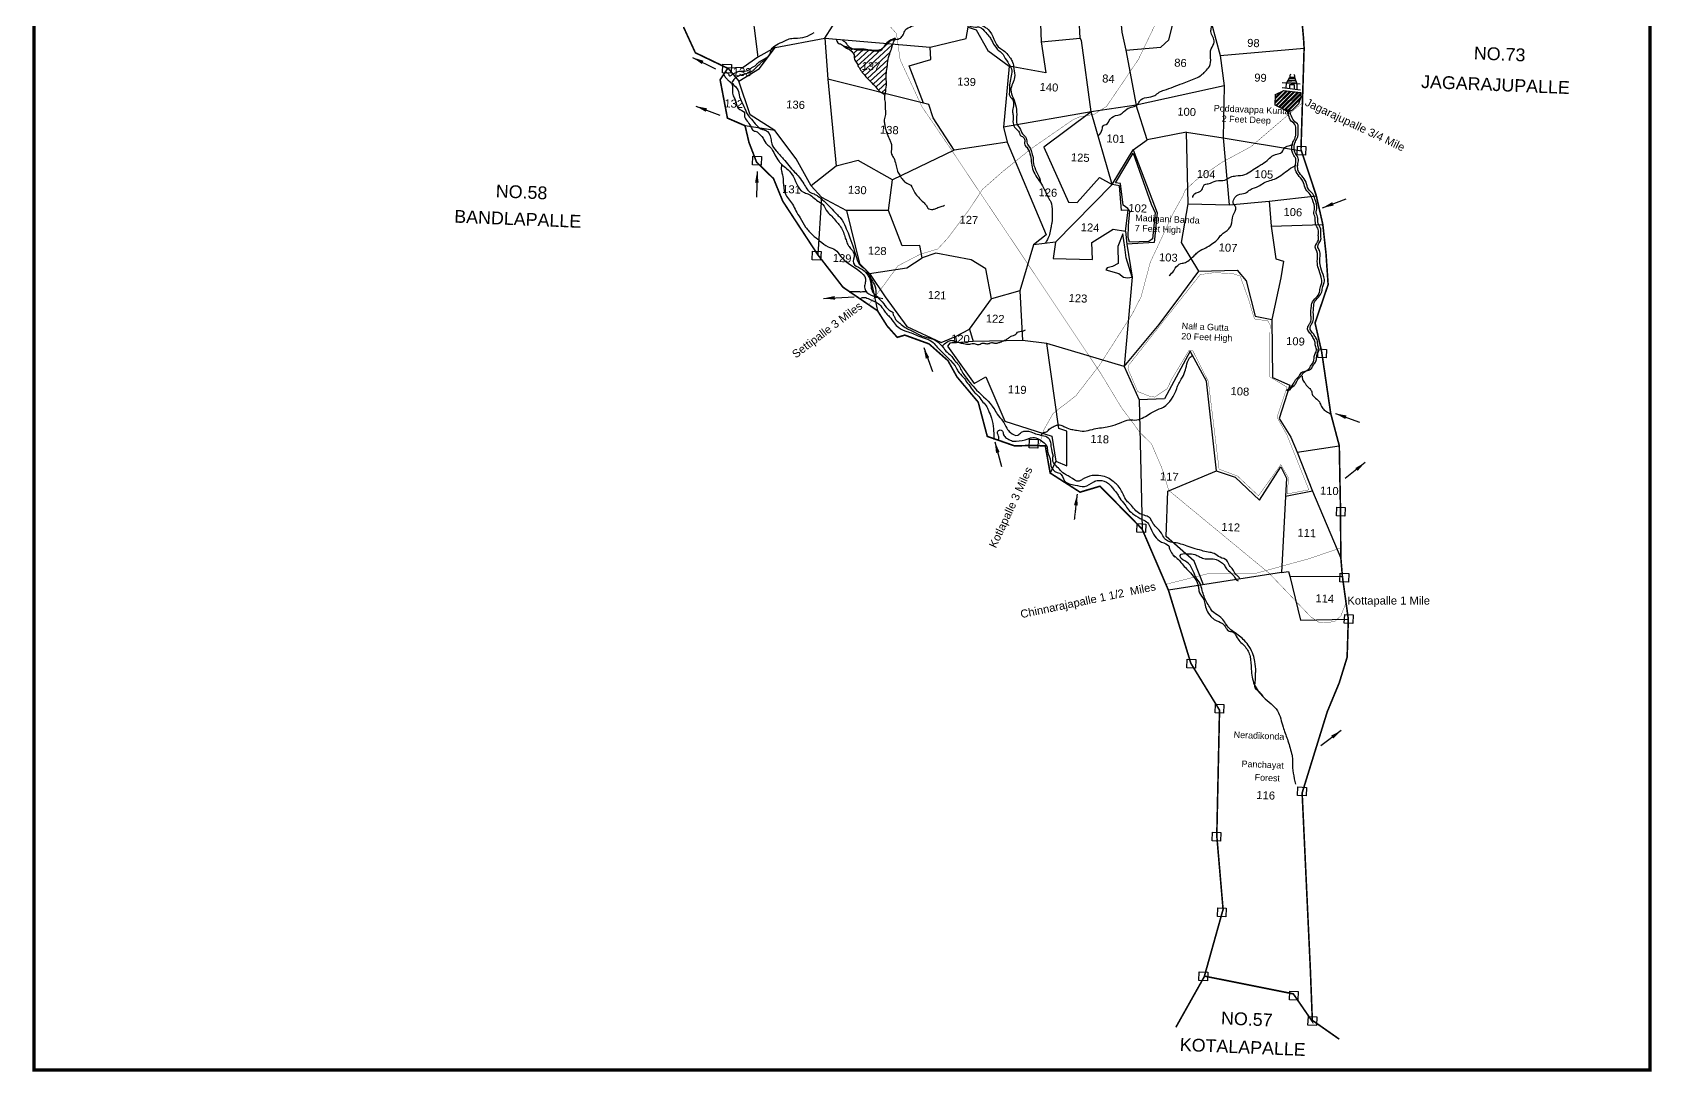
# Model space of a CAD drawing. Header units: feet. Extents: x 791111 to 796227, y 1559709 to 1567976.
# Drawn here: x 791111 to 796169, y 1559709 to 1562955 of the extents above; entities that cross this region are included whole.
import ezdxf
from ezdxf.enums import TextEntityAlignment as Align

# ---------------------------------------------------------------- set-up
doc = ezdxf.new("R2010")
doc.units = ezdxf.units.FT
doc.header["$LTSCALE"] = 15
doc.header["$MEASUREMENT"] = 0
doc.linetypes.add('HIDDEN2', pattern=[0.1875, 0.125, -0.0625])
for name, color, linetype in [('HILL', 17, 'Continuous'), ('PLOT', 7, 'Continuous'), ('PLOT NO', 7, 'Continuous'), ('ROADS', 6, 'Continuous'), ('TANKS-STREAM', 4, 'Continuous'), ('TEXT', 1, 'Continuous'), ('VILLAGE STONES', 240, 'Continuous')]:
    doc.layers.add(name, color=color, linetype=linetype)
doc.layers.add('VILLAGE BOUNDRY', color=5, linetype='HIDDEN2', lineweight=100)
doc.styles.get("Standard").update_dxf_attribs({"font": 'arial.ttf'})
doc.linetypes.add('DOTS', pattern='A,1e-06,-3,["●",Standard,S=3,R=0,X=-1.25,Y=-1.25],-3', length=6.000001)
doc.dimstyles.get("Standard").update_dxf_attribs({"dimtxt": 0.18, "dimasz": 35, "dimexe": 0.18, "dimexo": 0.0625, "dimgap": 0.09, "dimtad": 0, "dimtih": 1, "dimtoh": 1, "dimdec": 4, "dimzin": 0, "dimdsep": 46, "dimtxsty": 'Standard', "dimcen": 0.09, "dimadec": 0, "dimazin": 0, "dimtfac": 1, "dimtdec": 4, "dimtofl": 0, "dimtmove": 0, "dimatfit": 3, "dimfxl": 1, "dimtolj": 1, "dimtzin": 0, "dimarcsym": 0})

msp = doc.modelspace()

# ---------------------------------------------------------------- hatches: boundary and pattern name
at = {"layer": 'TANKS-STREAM', "lineweight": -2}
h = msp.add_hatch(dxfattribs=at)
h.set_pattern_fill('ANSI31', color=256, scale=99.769662, angle=-2.3719, style=0)
h.set_pattern_definition([(42.62810166, (-62216.426, 37705.838), (-8.44596233, 9.17587836), [])])
edge = h.paths.add_edge_path()
edge.add_spline(control_points=[(793622, 1562932.5), (793624, 1562927.7), (793627.1, 1562919.7), (793640.8, 1562918.2), (793650.2, 1562906.1), (793664, 1562902.7), (793671.8, 1562893.1), (793679.2, 1562886.6), (793676.1, 1562873.1), (793685.2, 1562862.4), (793691.1, 1562847.7), (793703.5, 1562828.6), (793723.4, 1562807.2), (793743.6, 1562787.2), (793756.6, 1562771.2), (793765.2, 1562764.8), (793776.6, 1562760.4), (793776.2, 1562778.9), (793780.6, 1562794.8), (793776.6, 1562818.4), (793782, 1562849), (793784.1, 1562880), (793795.3, 1562904.5), (793798.4, 1562919.3), (793801.8, 1562927.7), (793814.2, 1562942.2), (793777.8, 1562926.2), (793773.3, 1562910.5), (793763.7, 1562902), (793742.6, 1562896.2), (793718.1, 1562902.2), (793689.5, 1562903.6), (793668.2, 1562901.1), (793654.5, 1562911), (793646.4, 1562911.1), (793645.1, 1562911.1)], knot_values=[0, 0, 0, 0, 14.188713, 23.4693, 37.663822, 57.809598, 62.632016, 74.772871, 84.339314, 99.90089, 113.93964, 132.094945, 167.792937, 201.072021, 218.432868, 227.327061, 236.302677, 244.594731, 269.849886, 292.434892, 312.927751, 363.148688, 383.84658, 393.605759, 407.659519, 412.576158, 442.17371, 457.495584, 469.562021, 477.548367, 522.592941, 541.700461, 564.219985, 584.288344, 588.382601, 588.382601, 588.382601, 588.382601], degree=3, periodic=0)
at = {"layer": 'TANKS-STREAM', "linetype": 'Continuous', "lineweight": -2}
h = msp.add_hatch(dxfattribs=at)
h.set_pattern_fill('ANSI32', color=256, scale=25)
h.paths.add_polyline_path([(795020.5, 1562773.2), (794993.5, 1562761.5), (794993, 1562727.8), (795033.2, 1562707.3), (795046.1, 1562712.7), (795065.9, 1562731.7), (795073, 1562753.3), (795073.4, 1562767.1)])
h.paths.add_polyline_path([(794794, 1562697.4), (795043.7, 1562687), (795045.3, 1562725.2), (794795.6, 1562735.6)], flags=9)

# ---------------------------------------------------------------- linework, layer by layer
at = {"layer": 'HILL', "lineweight": -2}
for points in [[(794494.2, 1562485.6), (794549.5, 1562578), (794605.6, 1562419.1), (794618.5, 1562391.3), (794610.1, 1562310.2), (794598.1, 1562302), (794537.8, 1562299.8), (794533.3, 1562315), (794534.7, 1562352.3), (794539.2, 1562397.2), (794533, 1562405.5), (794518.5, 1562415.4), (794509.8, 1562483.1), (794494.2, 1562485.6)], [(794516.9, 1562326.2), (794501.3, 1562286.6), (794502.7, 1562233.4), (794484.8, 1562223.5), (794468.1, 1562219.3), (794464.3, 1562213.6), (794504.9, 1562201.6), (794519.7, 1562190.3), (794531.9, 1562188.8), (794546.3, 1562190.8), (794527.1, 1562251.5), (794523.3, 1562284.2), (794516.9, 1562326.2)]]:
    msp.add_lwpolyline(points, dxfattribs=at)
at = {"layer": 'HILL', "lineweight": -2, "ltscale": 10, "const_width": 1}
msp.add_lwpolyline([(794536.5, 1561917.1), (794758.8, 1562198.6), (794801.8, 1562204.7), (794859.5, 1562202), (794883.5, 1562194.2), (794910.9, 1562118.5), (794925.9, 1562066.5), (794930.1, 1562059.6), (794970, 1562054.1), (794976.9, 1562042.5), (794976.3, 1561879.1), (795030.2, 1561846.9), (794998.7, 1561753.2), (795029.6, 1561698.1), (795098.3, 1561526.3), (795029.9, 1561513.6), (795035.2, 1561562.2), (795010.7, 1561605.1), (794940.9, 1561507.8), (794874.9, 1561569.7), (794817.8, 1561590.9), (794784.3, 1561864.7), (794735.2, 1561961.6), (794724.7, 1561963.2), (794670.9, 1561873.9), (794655.4, 1561841.9), (794616.5, 1561816), (794602.1, 1561818), (794563.5, 1561833.4), (794533, 1561904.1), (794536.5, 1561917.1)], dxfattribs=at)
at = {"layer": 'PLOT', "lineweight": -2}
for points in [[(793586.2, 1562937.6), (793915.3, 1562908.7), (794028.2, 1562935.9), (794034.4, 1562971.3), (794022.3, 1563135.8)], [(794253.6, 1563152.8), (794262.4, 1562925.6), (794276.6, 1562828.8), (794162, 1562849.4)], [(794262.4, 1562925.6), (794383.6, 1562937.4), (794380.4, 1562997.1), (794405.8, 1562998.4), (794405.9, 1563037.9), (794399.7, 1563141.4)], [(793102.2, 1563073.9), (793352.7, 1563068.2), (793377.6, 1562878.2), (793331, 1562845.9), (793283, 1562843)], [(793430.8, 1562907.8), (793586.2, 1562937.6), (793634.2, 1563012.2), (793651.9, 1563051.1)], [(794507, 1563037.3), (794514.4, 1562955.7), (794526.3, 1562899.8), (794558.9, 1562727.9), (794417.9, 1562706.9), (794388.5, 1562929.5), (794383.6, 1562937.4)], [(794526.3, 1562899.8), (794635.6, 1562908.8), (794661.2, 1562931.5), (794686.3, 1563031.1)], [(794781, 1563032.8), (794821.1, 1562882.9), (794833.5, 1562787.9), (794831, 1562625.5), (794849.6, 1562416.4), (794974.2, 1562427.9), (794980, 1562349.9), (794994.9, 1562248), (795018.6, 1562241.1), (795010.3, 1562188.7), (794983, 1562058.9), (794984.2, 1561877.1), (795039.2, 1561852.9), (795005.9, 1561748.7), (795041.7, 1561690.7), (795061.6, 1561643.9), (795109.4, 1561522.4), (795198.2, 1561313.3)], [(794034.4, 1562971.3), (794059.4, 1562963.6), (794095.6, 1562899.1), (794162, 1562849.4), (794144.4, 1562659.6), (794155.6, 1562612.3), (793990.7, 1562587.4), (793797.7, 1562494.6)], [(793586.2, 1562937.6), (793595.4, 1562808.6), (793622.1, 1562537.5), (793543.7, 1562476.1), (793497.2, 1562560.3), (793430.4, 1562648.9), (793337.2, 1562663.6)], [(793283, 1562843), (793318.1, 1562802.4), (793382.8, 1562841.9), (793430.8, 1562907.8), (793377.6, 1562878.2)], [(793894.9, 1562734.5), (793849.6, 1562851), (793917.7, 1562871), (793915.3, 1562908.7)], [(794821.1, 1562882.9), (795083.4, 1562905.7)], [(793430.4, 1562648.9), (793353, 1562697.7), (793318.1, 1562802.4)], [(793990.7, 1562587.4), (793924.3, 1562688.2), (793911.5, 1562729.7), (793894.9, 1562734.5), (793595.4, 1562808.6)], [(794833.5, 1562787.9), (794558.9, 1562727.9)], [(794307.1, 1562299.8), (794299.8, 1562248.5), (794422.1, 1562245.3), (794420.4, 1562298.5), (794486.6, 1562340.5), (794525, 1562334.2), (794533.5, 1562399.7), (794513.5, 1562398.9), (794506.4, 1562475.6), (794484, 1562480.5), (794549.5, 1562588.3), (794592.8, 1562619.5), (794558.9, 1562727.9)], [(794417.9, 1562706.9), (794144.4, 1562659.6)], [(794417.9, 1562706.9), (794270.4, 1562596.7), (794347.1, 1562425.1), (794374.7, 1562424.3), (794443.8, 1562501.5), (794484, 1562480.5), (794417.9, 1562706.9)], [(794155.6, 1562612.3), (794277.5, 1562322.7), (794238.6, 1562291.7), (794195.5, 1562147.8), (794107.4, 1562122.7)], [(794716.4, 1562643.3), (794592.8, 1562619.5)], [(794721.4, 1562419.2), (794716.4, 1562643.3), (794831, 1562625.5)], [(794831, 1562625.5), (795075, 1562585)], [(794549.5, 1562588.3), (794624.8, 1562392), (794615.2, 1562299.2), (794529.8, 1562294)], [(793785.2, 1562399.1), (793797.7, 1562494.6), (793690.9, 1562554.7), (793622.1, 1562537.5)], [(793543.7, 1562476.1), (793576.4, 1562440.1), (793564.2, 1562260.9)], [(794484, 1562480.5), (794307.1, 1562299.8), (794238.6, 1562291.7)], [(793576.4, 1562440.1), (793654, 1562398.8), (793694.6, 1562233.3), (793725.7, 1562202.5), (793751, 1562085.6)], [(794754.3, 1562209.8), (794700.6, 1562298.9), (794721.4, 1562419.2), (794849.6, 1562416.4)], [(794974.2, 1562427.9), (795121.4, 1562445.1)], [(793725.7, 1562202.5), (793842.8, 1562220), (793890.1, 1562251.1), (793883.3, 1562289.6), (793827.7, 1562288.8), (793785.2, 1562399.1), (793654, 1562398.8)], [(794980, 1562349.9), (795141.8, 1562355.2)], [(794525, 1562334.2), (794529.8, 1562294), (794546.3, 1562190.8), (794521.8, 1561911.8), (794279.4, 1561983.7)], [(794038.7, 1562028.1), (794107.4, 1562122.7), (794089, 1562216.2), (794043.2, 1562245.2), (793933.2, 1562265.9), (793890.1, 1562251.1)], [(794521.8, 1561911.8), (794630.3, 1562042.7), (794701.5, 1562137.6), (794754.3, 1562209.8), (794874, 1562212.1), (794901.9, 1562178.7), (794930, 1562068.5), (794983, 1562058.9)], [(793725.7, 1562202.5), (793775.3, 1562129.6), (793842.4, 1562036.9), (793949.5, 1561986.3), (793994.6, 1562004.9), (793997.2, 1561985.9), (793976.3, 1561984.2), (793969, 1561974.8), (794053.3, 1561859), (794089, 1561879.4), (794148.9, 1561740.4), (794295.4, 1561693.9), (794307.9, 1561615.4), (794290.2, 1561578.9)], [(794195.5, 1562147.8), (794203.4, 1561993.1)], [(793994.6, 1562004.9), (794038.7, 1562028.1), (794050.1, 1561990)], [(794307.9, 1561615.4), (794342.1, 1561601.4), (794341.9, 1561710.1), (794316.8, 1561718.3), (794279.4, 1561983.7), (794203.4, 1561993.1), (794050.1, 1561990), (793997.2, 1561985.9)], [(794768.9, 1561229.7), (794740, 1561303.3), (794652.8, 1561380.4), (794657.3, 1561522.1), (794810, 1561585.5), (794778.1, 1561865.9), (794727.1, 1561959.7), (794646.8, 1561810.3), (794568.5, 1561807.5)], [(794521.8, 1561911.8), (794568.5, 1561807.5), (794577.2, 1561404.1)], [(795061.6, 1561643.9), (795193.2, 1561664.3)], [(794809.2, 1561585.3), (794867.7, 1561566.2), (794943.7, 1561494.3), (795010.9, 1561598.3), (795028.3, 1561562.4), (795024.9, 1561505.6)], [(795109.4, 1561522.4), (795025.4, 1561505.2), (795013, 1561268.3), (795034.9, 1561271.2), (795038.3, 1561256.8), (795203, 1561255.9)], [(795013, 1561268.3), (794659.7, 1561212.5)], [(795038.3, 1561256.8), (795072.1, 1561118.9), (795221.4, 1561122.9)]]:
    msp.add_lwpolyline(points, dxfattribs=at)
at = {"layer": 'PLOT', "linetype": 'Continuous', "lineweight": -2}
for points in [[(795027.2, 1562781.5), (795028.4, 1562796.8), (795039.3, 1562815.8), (795053.7, 1562815.1), (795060.8, 1562794.3), (795060.7, 1562777.6)], [(795055.2, 1562810.5), (795036.7, 1562811.1)], [(795071.1, 1562793.4), (795014.7, 1562797.9)], [(795015.1, 1562782.9), (795071.9, 1562776.2)], [(795059.3, 1562798.5), (795030.7, 1562800.7)], [(795057.2, 1562804.7), (795033, 1562804.8)], [(795038.8, 1562780.1), (795039.3, 1562792.9), (795051.9, 1562792.3), (795052.4, 1562778.5)]]:
    msp.add_lwpolyline(points, dxfattribs=at)
for centre, radius, start, end in [((795043.8, 1562818.8), 5.37, 114.1693, 213.6967), ((795047, 1562817.9), 7.27, 337.2364, 51.2288)]:
    msp.add_arc(centre, radius, start, end, dxfattribs=at)
at = {"layer": 'PLOT NO', "color": 5, "lineweight": -3, "const_width": 10}
msp.add_lwpolyline([(796163.8, 1567616.1), (791116.2, 1567616.1), (791116.2, 1559714.2), (796163.8, 1559714.2)], close=True, dxfattribs=at)
at = {"layer": 'ROADS', "linetype": 'DOTS', "lineweight": -2, "ltscale": 0.15, "const_width": 1}
for points in [[(793725.4, 1562106.9), (793773.1, 1562169), (793814.7, 1562225.9), (793884.7, 1562262.4), (793938.8, 1562278.5), (793969.8, 1562311.7), (794035.2, 1562398.9), (794078.9, 1562465.1), (794144.4, 1562522.5), (794232.7, 1562593.2), (794361.5, 1562682.4), (794381.3, 1562691), (794428.3, 1562699.6), (794466.6, 1562724.2), (794566, 1562871.1), (794621.9, 1562987.2), (794704.4, 1563101.3), (794781.3, 1563187.2), (794809.9, 1563234.2), (794887.1, 1563316.4), (794913.1, 1563313.6), (794930.2, 1563321.5), (794965.6, 1563345.1), (794970.6, 1563360.8)], [(794654, 1561231.8), (794783.6, 1561264.7), (794932, 1561265.4), (795098.1, 1561311.1), (795197.4, 1561344.9)]]:
    msp.add_lwpolyline(points, dxfattribs=at)
at = {"layer": 'ROADS', "linetype": 'HIDDEN2', "lineweight": -2, "ltscale": 10, "const_width": 1}
for points in [[(793791.5, 1562972.3), (793810.1, 1562951.6), (793821.6, 1562869.6), (793889.5, 1562723.4), (793977.7, 1562594), (794185.3, 1562284.2), (794445.6, 1561894.2), (794512.2, 1561784.4), (794557, 1561724), (794569.6, 1561706.3), (794606.6, 1561670.3), (794635.4, 1561603.5), (794643.6, 1561581.9), (794660.4, 1561524.7), (794973.5, 1561266.4), (795104.5, 1561129.4), (795132.6, 1561110.6), (795178.4, 1561114.5), (795198.2, 1561132.7), (795213.8, 1561172.5)], [(794255.9, 1561663.8), (794269.3, 1561711.6), (794299.5, 1561765.3), (794369.9, 1561819.5), (794443.8, 1561914.8), (794545.5, 1562073.7), (794574.4, 1562129.8), (794602.8, 1562236.9), (794674.8, 1562391.1), (794704.4, 1562443.8), (794711.7, 1562461.9), (794746, 1562494), (794826.9, 1562549.5), (794917.9, 1562598.6), (795026.7, 1562692), (795075.4, 1562733.1)]]:
    msp.add_lwpolyline(points, dxfattribs=at)
at = {"layer": 'TANKS-STREAM', "linetype": 'Continuous', "lineweight": -2}
msp.add_lwpolyline([(794993.5, 1562761.5), (795020.5, 1562773.2), (795073.4, 1562767.1), (795073, 1562753.3), (795065.9, 1562731.7), (795046.1, 1562712.7), (795033.2, 1562707.3), (794993, 1562727.8), (794993.5, 1562761.5)], dxfattribs=at)
at = {"layer": 'TANKS-STREAM', "lineweight": -2}
for points in [[(794441.4, 1562633), (794452.5, 1562651.9), (794457.6, 1562665.8), (794464.7, 1562667.5), (794477.7, 1562684.3), (794501.4, 1562696.9), (794509.2, 1562699.1), (794529.3, 1562715.7), (794564.1, 1562731.6), (794570.3, 1562741.7), (794616.8, 1562758.4), (794630.7, 1562768.1), (794646.4, 1562774.6), (794703.4, 1562796), (794745.6, 1562812.7), (794762.1, 1562821.7), (794774.8, 1562833.4), (794787.7, 1562849), (794791.4, 1562875.2), (794793.2, 1562904.1), (794802.5, 1562924.3), (794792.3, 1562958.2), (794794.1, 1562971), (794797.8, 1562997.9), (794792, 1563031), (794797, 1563056.3), (794813.8, 1563073), (794835.4, 1563097.2), (794838.6, 1563112.5), (794838.7, 1563129.9), (794849.9, 1563213.5), (794853.5, 1563237.8), (794868.6, 1563275.2), (794882.7, 1563290), (794876.8, 1563332.1), (794873.7, 1563350.9), (794869.4, 1563371.7), (794882.7, 1563397.9), (794869.6, 1563425.5), (794864.2, 1563450.2), (794869.4, 1563467.4), (794848.4, 1563488.2), (794836, 1563532.5), (794828.4, 1563550.8), (794811.5, 1563563.8), (794821.1, 1563576.9), (794833.6, 1563582.2), (794819.1, 1563607.6), (794819.6, 1563634), (794813.6, 1563645.8), (794818.5, 1563655.3), (794826.7, 1563665.9), (794832.6, 1563684.3), (794814.3, 1563708.3), (794795.5, 1563721.9), (794840.1, 1563740.7), (794851.7, 1563740.2)], [(794146, 1563492.5), (794131.9, 1563465), (794131, 1563455), (794125.9, 1563445.7), (794113.3, 1563430), (794102.6, 1563413.3), (794100.8, 1563405.3), (794097.3, 1563388.7), (794088.3, 1563366.7), (794081.3, 1563359.4), (794069.7, 1563344.1), (794059.5, 1563328.4), (794029.1, 1563274.6), (794030.3, 1563251), (794024, 1563229.8), (794016.7, 1563209.2), (794011.6, 1563190.1), (794010.1, 1563153.1), (794010.4, 1563133.3), (794034.7, 1563111.4), (794039.5, 1563084.9), (794038.8, 1563067.3), (794035.8, 1563035.2), (794025.9, 1563015.2), (794025.3, 1563002.4), (794037.2, 1562989.5), (794054.7, 1562985.1), (794072.7, 1562979), (794087.4, 1562971.4), (794096.3, 1562964.6), (794134.7, 1562904.7), (794141, 1562900.7), (794166.2, 1562874.4), (794172.7, 1562862.4), (794176.7, 1562841.8), (794179.3, 1562814.4), (794167.3, 1562775.4), (794174.5, 1562750.7), (794185.5, 1562691.4), (794186.2, 1562669.4), (794197.4, 1562652.3), (794203.6, 1562638), (794215.6, 1562625), (794218.2, 1562607.8), (794227.9, 1562593.2), (794232.9, 1562578.4), (794235.7, 1562568.6), (794238, 1562546), (794258.5, 1562493.8), (794259.8, 1562487.3)], [(793612.4, 1563208.6), (793617.4, 1563210), (793624.2, 1563209.5), (793634.3, 1563207.2), (793638, 1563208.4), (793643, 1563207.6), (793655.3, 1563201.9), (793663.7, 1563200.5), (793668.3, 1563197.9), (793677.5, 1563193.9), (793684.4, 1563188.4), (793692.3, 1563183.6), (793710.3, 1563182.3), (793711.8, 1563179.7), (793718.7, 1563174.4), (793727.1, 1563169.3), (793740.7, 1563168.8), (793755.1, 1563167.9), (793764.2, 1563166), (793775.4, 1563158.2), (793784.1, 1563165.4), (793793.7, 1563164.2), (793805.1, 1563160.9), (793815.9, 1563160.9), (793822.5, 1563162), (793861.7, 1563155.6), (793878.9, 1563153.6), (793895.9, 1563145.6), (793904.2, 1563138.7), (793909.5, 1563125.4), (793913.3, 1563103.3), (793920.6, 1563096.2), (793922.9, 1563083.3), (793924.5, 1563071.5), (793927.1, 1563064.3), (793934.4, 1563062.7), (793938.5, 1563067.7), (793960, 1563080.8), (793964.7, 1563080.6), (793980.7, 1563079.9), (793984.5, 1563070.3), (794000.9, 1563056), (794007.5, 1563043.9), (794012.2, 1563032.4), (794017, 1563012), (794017.5, 1563000.7), (794020.3, 1562987.8), (794028.4, 1562980.4), (794057, 1562971.8), (794069.7, 1562971.8), (794088.8, 1562954.5), (794101.9, 1562939.8), (794108, 1562928.3), (794120, 1562909.4), (794130.8, 1562897.2), (794141.7, 1562888.2), (794146.1, 1562880), (794161.6, 1562856.3), (794169, 1562841.4), (794164, 1562797), (794163.1, 1562786.7), (794162.8, 1562768.3), (794162.5, 1562761.2), (794172.7, 1562745.7), (794175.2, 1562725.9), (794173, 1562706.2), (794174.8, 1562693.4), (794174.3, 1562671.2), (794181.7, 1562656.3), (794193, 1562643.2), (794198.2, 1562631.7), (794203.3, 1562629.6), (794210.9, 1562618.4), (794210.7, 1562604.4), (794219.3, 1562593.6), (794219.8, 1562592.9), (794228.6, 1562569.7), (794237.1, 1562524.1), (794263.2, 1562481.1), (794287.3, 1562434.6), (794292.1, 1562426.4), (794296, 1562396.1), (794295.4, 1562359.6), (794292, 1562344.3), (794288, 1562324.1), (794281.4, 1562307.8), (794275.4, 1562297)], [(793640.5, 1562931.9), (793653.7, 1562919.8), (793656.2, 1562916.2), (793669.5, 1562906.1), (793687, 1562900.6), (793697.2, 1562900.2), (793713.7, 1562900.9), (793720.5, 1562900.6), (793764.2, 1562901.5), (793771.4, 1562910.1), (793780.8, 1562922), (793790.6, 1562929.1), (793807.2, 1562933.2), (793822.4, 1562937.3), (793831, 1562947.9), (793837.8, 1562962.6), (793857.4, 1562974.1), (793879.9, 1562988.8), (793897.7, 1563008.6), (793918.1, 1563037.1), (793930.3, 1563052.9), (793936.2, 1563062.9)], [(793278.1, 1562830.7), (793286.3, 1562823.4), (793286.3, 1562821.9), (793288.5, 1562819.5), (793297.2, 1562823.8), (793305.9, 1562828.8), (793319.3, 1562833.7), (793335.6, 1562834.5), (793352.9, 1562840.8), (793360.1, 1562846.7), (793368.8, 1562851), (793376.1, 1562858.4), (793388.1, 1562867.2), (793414.4, 1562886.2), (793418.9, 1562900.7), (793435, 1562916.3), (793459.5, 1562927.7), (793475.3, 1562934.7), (793492.4, 1562937.1), (793525.1, 1562941.2), (793552.8, 1562954.7)], [(793622, 1562932.5), (793629.7, 1562920.6), (793638.5, 1562917.5), (793649.8, 1562908.8), (793667.1, 1562898.6), (793670.4, 1562895), (793677.5, 1562885.2), (793677.7, 1562875.6), (793684.7, 1562861.7), (793691, 1562849.1), (793700.6, 1562833.7), (793724.1, 1562806.8), (793747, 1562782.7), (793758.7, 1562769.9), (793766, 1562764.9), (793774.9, 1562763.1), (793776.6, 1562771.2), (793779, 1562796.4), (793777.8, 1562818.9), (793780.1, 1562839.3), (793788.9, 1562888.7), (793795.9, 1562908.2), (793798.3, 1562917.7), (793804.3, 1562930.4), (793807.2, 1562934.4), (793780.1, 1562922.5), (793771.4, 1562909.9), (793762.2, 1562902.1), (793754.6, 1562899.7), (793709.6, 1562902.3), (793690.5, 1562903.1), (793668, 1562904), (793649.2, 1562910.9), (793645.1, 1562911.1)], [(793399.5, 1562873), (793394.3, 1562865.6), (793389.8, 1562862.5), (793382.3, 1562854.6), (793372.7, 1562846.3), (793365.2, 1562837.8), (793355.6, 1562831.1), (793339, 1562825.3), (793318.5, 1562819.5), (793305, 1562810.8), (793297.4, 1562799.1), (793303.6, 1562789.5), (793314.5, 1562775.4), (793320.2, 1562754.4), (793333.7, 1562723.8), (793345.7, 1562697.6), (793357.2, 1562684), (793391.5, 1562652), (793401.3, 1562649.4), (793417.7, 1562624.2), (793420.9, 1562607.1), (793434.2, 1562585.2), (793456.7, 1562560.2), (793491.6, 1562518.9), (793506.3, 1562503), (793520.8, 1562482.2), (793543.3, 1562454.1), (793555.6, 1562449.2), (793564.2, 1562443.9), (793583.8, 1562428.3), (793609, 1562402.7), (793625.8, 1562385.1), (793636.3, 1562374.2), (793650.5, 1562348), (793661.5, 1562322.4), (793684.9, 1562252.3), (793699.6, 1562224.9), (793708.7, 1562218.5), (793727.7, 1562189.8), (793741.5, 1562166.3), (793745.9, 1562126.2)], [(793270, 1562823.3), (793277.4, 1562813), (793284.8, 1562805.7), (793295.2, 1562795.2), (793298.4, 1562777.3), (793298, 1562768.8), (793302, 1562753.9), (793307.7, 1562741.3), (793315.3, 1562718.6), (793335.4, 1562703.4), (793335.1, 1562696.5), (793340.6, 1562682.3), (793352.1, 1562666.2), (793358.6, 1562653.7), (793363.6, 1562648.3), (793374.8, 1562644.3), (793381.5, 1562637.9), (793389.9, 1562629.8), (793402.1, 1562609.2), (793414.7, 1562597.4), (793430.2, 1562573.2), (793443.3, 1562551.8), (793450.8, 1562543.6), (793482.7, 1562513.6), (793519.7, 1562455.9), (793533.4, 1562451), (793564.7, 1562427.9), (793580, 1562417.7), (793594.7, 1562394.4), (793608.1, 1562380.8), (793622.2, 1562364.6), (793633.1, 1562351.9), (793649.1, 1562317.3), (793653.7, 1562303.2), (793660.1, 1562289), (793669.2, 1562277.3), (793678.1, 1562260.4), (793675.4, 1562234.7), (793698.2, 1562218.1), (793717.6, 1562200.8), (793727.3, 1562183.8), (793730.1, 1562166.3), (793734.5, 1562146.9), (793749.5, 1562129.8), (793770.4, 1562107.1), (793786.2, 1562088.2), (793799.8, 1562080.7)], [(793774.9, 1562764), (793773.2, 1562757), (793772.5, 1562746), (793774.6, 1562737.2), (793775.2, 1562729), (793774.8, 1562720.6), (793775.7, 1562699.2), (793771.8, 1562682), (793772.7, 1562669.7), (793775.3, 1562655.8), (793781.1, 1562638), (793789.9, 1562618.5), (793793.4, 1562608.5), (793794.7, 1562594.9), (793794.9, 1562574.7), (793801.4, 1562562.9), (793808, 1562543.1), (793812.1, 1562525.4), (793818.1, 1562512.8), (793827.8, 1562497.3), (793838.9, 1562486), (793854.5, 1562477.6), (793867.3, 1562454), (793878.6, 1562440.8), (793894.1, 1562424.5), (793902.9, 1562415.2), (793908.5, 1562406.5), (793923.3, 1562402.1), (793933.1, 1562405.3), (793946.3, 1562410), (793960, 1562415.3)], [(795029.9, 1561835.4), (795034.1, 1561841.4), (795047.6, 1561853.8), (795052.9, 1561863.9), (795057.7, 1561871.3), (795063.8, 1561877.3), (795070.8, 1561886.3), (795075.6, 1561892.8), (795090.1, 1561898.5), (795099.3, 1561905.2), (795105.1, 1561915.3), (795112.7, 1561926.1), (795116.4, 1561949), (795122.3, 1561962.1), (795118.9, 1561976.1), (795117.2, 1561989.6), (795111, 1562002.3), (795103.9, 1562013.3), (795095, 1562025.3), (795095.4, 1562036.4), (795101.2, 1562046), (795105.4, 1562061.5), (795104.5, 1562072.7), (795106.1, 1562099.7), (795107.4, 1562108.6), (795121.1, 1562126.8), (795131.2, 1562143.3), (795134.1, 1562160.2), (795138.6, 1562172.5), (795137.1, 1562190.4), (795128, 1562218), (795124.4, 1562239.1), (795123.5, 1562272.1), (795118.2, 1562284.3), (795128.1, 1562306.2), (795127.8, 1562321), (795127.6, 1562339.3), (795119.4, 1562356.6), (795117.6, 1562377.2), (795113.4, 1562393.4), (795115.5, 1562402.3), (795109.2, 1562433.5), (795102.7, 1562449), (795089, 1562464.3), (795081.8, 1562485.6), (795056.6, 1562524.7), (795056.5, 1562543.9), (795057.2, 1562560.4), (795051.4, 1562570.5), (795046.8, 1562579.6), (795047.1, 1562608.4), (795054, 1562623.3), (795057.1, 1562633), (795057.1, 1562654), (795057, 1562663.8), (795043.3, 1562678.2), (795034.7, 1562696.4), (795029.5, 1562712.2)], [(795037.5, 1561836.9), (795041.7, 1561843), (795055.2, 1561855.4), (795060.5, 1561865.4), (795065.3, 1561872.8), (795071.4, 1561878.8), (795078.5, 1561887.9), (795083.2, 1561894.4), (795097.7, 1561900), (795107, 1561906.8), (795112.7, 1561916.8), (795120.3, 1561927.7), (795124, 1561950.6), (795129.9, 1561963.7), (795126.5, 1561977.7), (795124.8, 1561991.1), (795118.6, 1562003.9), (795111.5, 1562014.9), (795102.6, 1562026.9), (795103.1, 1562038), (795108.8, 1562047.6), (795113, 1562063), (795112.2, 1562074.2), (795113.7, 1562101.3), (795115, 1562110.2), (795128.7, 1562128.3), (795138.8, 1562144.9), (795141.7, 1562161.7), (795146.2, 1562174), (795144.7, 1562192), (795135.6, 1562219.6), (795132, 1562240.7), (795131.1, 1562273.6), (795125.8, 1562285.9), (795135.7, 1562307.8), (795135.4, 1562322.6), (795135.3, 1562340.9), (795127, 1562358.2), (795125.2, 1562378.8), (795121, 1562395), (795123.1, 1562403.9), (795116.8, 1562435.1), (795110.3, 1562450.6), (795096.6, 1562465.9), (795089.5, 1562487.1), (795064.2, 1562526.3), (795064.1, 1562545.5), (795064.8, 1562562), (795059, 1562572), (795054.4, 1562581.1), (795054.7, 1562610), (795061.6, 1562624.8), (795064.7, 1562634.5), (795064.7, 1562655.5), (795064.6, 1562665.3), (795050.9, 1562679.7), (795042.3, 1562698), (795037.1, 1562713.8)], [(794735.3, 1562439.7), (794740.8, 1562451), (794764.4, 1562463), (794770.9, 1562478.6), (794784, 1562482.4), (794809, 1562491.5), (794835.8, 1562494), (794853.6, 1562503.3), (794869.6, 1562507), (794898.7, 1562511.6), (794918.7, 1562523), (794940.2, 1562536.6), (794952.1, 1562544), (794972.3, 1562559.1), (794986.5, 1562570.7), (795015.2, 1562582.6), (795023.6, 1562595.2), (795038.4, 1562601.8), (795047.9, 1562604.3)], [(793450.9, 1562542.6), (793451, 1562522.4), (793454, 1562510), (793456.5, 1562487.1), (793462.1, 1562452.6), (793485.3, 1562418.3), (793495.9, 1562397.7), (793509.1, 1562376.1), (793526.3, 1562347.3), (793548.1, 1562322.7), (793570.2, 1562304.3), (793596.7, 1562285.6), (793618.2, 1562276), (793636.7, 1562255), (793668.1, 1562228.3), (793713.4, 1562177.2), (793711.9, 1562171), (793711.2, 1562155.6), (793767.5, 1562123.8)], [(794661.9, 1562195.4), (794676, 1562210.8), (794680.8, 1562219), (794698.7, 1562233), (794712.4, 1562236.3), (794727.6, 1562246.6), (794742.2, 1562260.1), (794752.9, 1562269.9), (794775.9, 1562282.4), (794794.4, 1562293.8), (794811, 1562306.6), (794825.1, 1562323.3), (794848.4, 1562341.6), (794855.9, 1562353.5), (794861.7, 1562384), (794869.8, 1562409.3), (794863.1, 1562419.2), (794877.3, 1562448), (794899.3, 1562452.9), (794915.2, 1562463.8), (794941.3, 1562474.9), (794957.8, 1562485.1), (794995, 1562498.9), (795035.3, 1562526.8), (795059, 1562541.2)], [(793662.1, 1562145.1), (793664.9, 1562145.3), (793677, 1562146.2), (793688.7, 1562145.7), (793700.1, 1562145.2), (793716.9, 1562144.9), (793718.7, 1562144.5)], [(793697.9, 1562123.4), (793699, 1562124.5), (793710.2, 1562127.3), (793725.4, 1562122.3), (793752.9, 1562108.5), (793768.2, 1562091.3), (793777.6, 1562077.7), (793788.7, 1562066.8), (793802.8, 1562047.5), (793817.1, 1562033.6), (793842.5, 1562021), (793861, 1562014.8), (793879.9, 1562006.3), (793924.9, 1561986.2), (793937.5, 1561971.9), (793998.8, 1561903.5), (794002.1, 1561897.2), (794018.9, 1561878), (794031.4, 1561860.8), (794040.6, 1561848.9), (794054, 1561830.8), (794063.4, 1561822.5), (794076.7, 1561804.3), (794090.2, 1561788.8), (794097.5, 1561774.4), (794107.1, 1561750.2), (794112.8, 1561717.4), (794114.3, 1561689.1), (794114.1, 1561683.8)], [(793799.5, 1562080.3), (793799.3, 1562075.1), (793803.8, 1562066.2), (793805.7, 1562061.3), (793815.4, 1562050.8), (793825.1, 1562042.6), (793841.2, 1562031), (793855.7, 1562023.9), (793909.2, 1562001.3), (793914, 1562000.4), (793940, 1561987.5), (793956.8, 1561970), (793964.7, 1561959.9), (793980.9, 1561945.3), (793989.5, 1561933.1), (794002.2, 1561919.3), (794010.6, 1561902.9), (794020.4, 1561887.1), (794060.3, 1561838), (794114.6, 1561780), (794125.1, 1561763.2), (794141.7, 1561742.2), (794154.7, 1561718.7), (794166, 1561705), (794188.7, 1561697), (794201, 1561706.3), (794230.3, 1561707.2), (794249.6, 1561700.1), (794286.7, 1561686), (794292.7, 1561662), (794299.1, 1561631)], [(793952.6, 1561975.2), (793983.4, 1561993.5), (794005.8, 1561986.6), (794019.3, 1561983.5), (794039.1, 1561981.5), (794052.9, 1561983.3), (794064.6, 1561979.8), (794078, 1561984), (794089.4, 1561983.1), (794099.3, 1561983.6), (794106.6, 1561986.5), (794116.7, 1561984.6), (794126.7, 1561985.3), (794137.1, 1561989), (794151.5, 1561995), (794159.8, 1562000.4), (794168, 1562006.5), (794183.4, 1562012.3), (794188.2, 1562018.4), (794204.2, 1562022.1), (794213.4, 1562026.1)], [(794263.8, 1561696.8), (794263.9, 1561701.2), (794271.3, 1561705.8), (794280.3, 1561708.5), (794290, 1561718.4), (794303.2, 1561724.9), (794311.8, 1561728.6), (794326.9, 1561727.1), (794337.8, 1561721.7), (794357.6, 1561715.1), (794372.6, 1561712.3), (794396.1, 1561709.5), (794422.1, 1561715.1), (794444.6, 1561719.5), (794467.9, 1561723.4), (794486.3, 1561727.6), (794513.9, 1561737.5), (794535.9, 1561744.8), (794561.3, 1561744.6), (794583, 1561753.1), (794602.2, 1561764.3), (794617.7, 1561773.4), (794644, 1561784.8), (794685.6, 1561843.2), (794688.2, 1561850.5), (794696.2, 1561865.9), (794709, 1561890.2), (794715.6, 1561912.4), (794725.7, 1561938.5), (794735.6, 1561946.5)], [(795077.2, 1561881.3), (795078.1, 1561872.5), (795086.3, 1561859.8), (795091.6, 1561851.6), (795099.3, 1561844.4), (795106.1, 1561835.4), (795110, 1561822.4), (795122.6, 1561809.5), (795131.1, 1561800.8), (795137.7, 1561786.9), (795146.4, 1561775.4), (795160.5, 1561766.8), (795165.1, 1561763.4)], [(794129, 1561679.5), (794129.2, 1561683.9), (794129.1, 1561694.4), (794126.1, 1561702.3), (794126.4, 1561709.5), (794131.5, 1561713.2), (794141.4, 1561709.5), (794143.8, 1561701.6), (794144.8, 1561698.2), (794153.8, 1561687.9), (794169.6, 1561680), (794175.6, 1561678.1), (794184, 1561678.3), (794221, 1561685.6), (794231.7, 1561689.1), (794267.8, 1561676.5), (794279.5, 1561663.2), (794282.2, 1561647.6), (794291.4, 1561615), (794292.5, 1561601.1), (794311.6, 1561580.9), (794319.9, 1561578.3), (794335, 1561554.4), (794368.3, 1561541.4), (794397, 1561536.8), (794426.6, 1561551.7), (794432.8, 1561554.2), (794451.1, 1561555.1), (794478.4, 1561540.4), (794486.8, 1561529.5), (794500.6, 1561512.8), (794507.3, 1561500.3), (794523.7, 1561480.8), (794534.7, 1561463.7), (794551.9, 1561449.6), (794577.9, 1561433.6), (794594.2, 1561424), (794604, 1561407.5), (794638.4, 1561363.1), (794660.7, 1561351.1), (794664.6, 1561337.6), (794678.7, 1561317.1), (794675.5, 1561321.1), (794693.8, 1561305.4), (794702.2, 1561295), (794732.6, 1561262.4), (794748.4, 1561239.6), (794752.3, 1561228.3), (794754.1, 1561216.6), (794756.4, 1561204.8), (794770, 1561184.3), (794774.2, 1561166.3), (794796.1, 1561126.9), (794804.7, 1561120.3), (794828.2, 1561108.7), (794839.2, 1561095.8), (794845.9, 1561086.7), (794860.9, 1561082.5), (794874.3, 1561064.2), (794886.2, 1561049.5), (794898.9, 1561036.6), (794914.6, 1561005.7), (794918.3, 1560966.5), (794927.8, 1560918.2), (794956.4, 1560878.9), (795000, 1560835.8), (795017.5, 1560785.4), (795031, 1560747.5), (795044.3, 1560702.6), (795046.5, 1560692.7), (795046.7, 1560675.9), (795056.3, 1560606.8)], [(794882.8, 1561247.9), (794877, 1561256.1), (794868.8, 1561263.1), (794861, 1561277.6), (794850.4, 1561290), (794841.8, 1561305.9), (794821.3, 1561315.6), (794802.8, 1561327.4), (794783.4, 1561331.8), (794763.7, 1561336.6), (794736.5, 1561344.4), (794712.4, 1561352.9), (794674.2, 1561362), (794660.6, 1561364.8), (794647.7, 1561374.6), (794637.7, 1561391.4), (794621.6, 1561409.4), (794609.4, 1561424.9), (794603.3, 1561436.7), (794570.2, 1561451.8), (794540.2, 1561481.3), (794529.5, 1561491.9), (794518.8, 1561510.9), (794511.4, 1561526.3), (794499.2, 1561542.3), (794487.2, 1561552.6), (794470, 1561563.9), (794448.5, 1561569.7), (794421.4, 1561570.8), (794390.3, 1561558.4), (794380.4, 1561553.4), (794352.9, 1561566.1), (794330, 1561579.5), (794316, 1561594.2), (794302.4, 1561608.1), (794298, 1561625), (794299.2, 1561632)], [(794956.3, 1560878.7), (794950.4, 1560888.1), (794930.7, 1560908), (794930.8, 1560927.7), (794931.5, 1560943.9), (794932.1, 1560958), (794929.8, 1560989.9), (794924.3, 1561010.6), (794912, 1561036.5), (794897.2, 1561055.5), (794881.6, 1561069.5), (794846.5, 1561097.4), (794823.1, 1561128), (794801.1, 1561143.1), (794788.4, 1561159.8), (794770.7, 1561193.7), (794765.1, 1561212.3), (794758.2, 1561233.8), (794745.6, 1561253.3), (794717, 1561300.8), (794696.6, 1561317.9), (794696.7, 1561321.4), (794718.8, 1561326.8), (794742, 1561324.4), (794755.2, 1561318.3), (794769.8, 1561312), (794788.8, 1561311.2), (794809.2, 1561308.3), (794833.3, 1561291.7), (794841.3, 1561280.1), (794866.3, 1561253.7), (794869.6, 1561247.2), (794877.1, 1561241.9)]]:
    msp.add_spline(points, degree=3, dxfattribs=at)
at = {"layer": 'VILLAGE BOUNDRY', "lineweight": -2, "ltscale": 10, "const_width": 5}
for points in [[(795071.2, 1563051.7), (795081.4, 1562939.4), (795083.4, 1562905.7), (795073.6, 1562589.1), (795121.4, 1562445.1), (795141.8, 1562355.2), (795151.9, 1562262.9), (795158.4, 1562167.5), (795117.5, 1562047.4), (795138, 1561958.8), (795166.6, 1561764.5), (795193.2, 1561664.3), (795197, 1561464.8), (795198, 1561315.4), (795203, 1561255.9), (795221.4, 1561122.9), (795217.8, 1561003.6), (795193.2, 1560923.8), (795155.6, 1560833.1), (795077.2, 1560579.7), (795102.8, 1560030.3), (795109.2, 1559865.6), (795049.6, 1559952.1), (794772, 1560007.5), (794830.3, 1560215.8), (794810.6, 1560445.9), (794819.2, 1560838.3), (794729.6, 1560984.5), (794659.7, 1561212.5), (794577.2, 1561404.1), (794445.9, 1561537.7), (794383.5, 1561519.1), (794290.2, 1561578.9), (794275, 1561663.5), (794238.6, 1561665), (794178.7, 1561663.7), (794093.7, 1561693.4), (794065.5, 1561800.1), (793999.2, 1561879), (793971, 1561929.7), (793911.8, 1561982.2), (793836.3, 1562009.6), (793812.6, 1562002.7), (793780.7, 1562038.6), (793751, 1562085.6), (793643, 1562159.3), (793564.2, 1562260.9), (793454.9, 1562428), (793426.1, 1562498.4), (793373.1, 1562550), (793349.3, 1562611.9), (793337.2, 1562663.6), (793282.1, 1562687.5), (793259.3, 1562807.1), (793283, 1562843), (793181.9, 1562891.6), (793144.9, 1562972)], [(794773.1, 1560008.5), (794682.8, 1559847.7)], [(795109.6, 1559869), (795193.1, 1559810.6)]]:
    msp.add_lwpolyline(points, dxfattribs=at)
at = {"layer": 'VILLAGE STONES', "lineweight": -2}
for points in [[(793267.9, 1562856.2), (793294.6, 1562855.1), (793293.4, 1562828.1), (793266.7, 1562829.2)], [(793361.6, 1562568.6), (793388.3, 1562567.5), (793387.2, 1562540.5), (793360.5, 1562541.6)], [(795062.4, 1562599.7), (795089.1, 1562598.6), (795088, 1562571.6), (795061.3, 1562572.7)], [(793547.7, 1562272.2), (793574.4, 1562271.1), (793573.3, 1562244.1), (793546.6, 1562245.2)], [(795127.1, 1561966.3), (795153.8, 1561965.2), (795152.7, 1561938.2), (795126, 1561939.3)], [(794225.8, 1561684.7), (794252.5, 1561683.6), (794251.4, 1561656.6), (794224.7, 1561657.7)], [(795185.4, 1561472.3), (795212.1, 1561471.2), (795211, 1561444.1), (795184.3, 1561445.3)], [(794562.2, 1561420.7), (794588.9, 1561419.6), (794587.8, 1561392.6), (794561.1, 1561393.7)], [(795196.2, 1561266.3), (795222.8, 1561265.2), (795221.7, 1561238.2), (795195, 1561239.3)], [(795210.1, 1561137.1), (795236.7, 1561136), (795235.6, 1561109), (795208.9, 1561110.1)], [(794718.2, 1560997.8), (794744.8, 1560996.7), (794743.7, 1560969.7), (794717, 1560970.8)], [(794806.2, 1560857.1), (794832.9, 1560856), (794831.7, 1560829), (794805.1, 1560830.1)], [(795063.7, 1560598.2), (795090.4, 1560597.1), (795089.3, 1560570.1), (795062.6, 1560571.2)], [(794796.8, 1560457.5), (794823.5, 1560456.4), (794822.4, 1560429.4), (794795.7, 1560430.5)], [(794813.5, 1560221.2), (794840.2, 1560220.1), (794839, 1560193.1), (794812.4, 1560194.2)], [(794755.8, 1560020.7), (794782.5, 1560019.6), (794781.4, 1559992.6), (794754.7, 1559993.7)], [(795038.5, 1559960.9), (795065.2, 1559959.8), (795064.1, 1559932.8), (795037.4, 1559933.9)], [(795096.6, 1559881.6), (795123.3, 1559880.5), (795122.1, 1559853.5), (795095.4, 1559854.6)]]:
    msp.add_lwpolyline(points, close=True, dxfattribs=at)

# ---------------------------------------------------------------- texts
at = {"layer": 'PLOT NO', "lineweight": -2}
for s, p in [('98', (794925, 1562922)), ('137', (793730.5, 1562849.4)), ('86', (794697.3, 1562860)), ('133', (793328, 1562831.7)), ('139', (794029.2, 1562801)), ('84', (794472.2, 1562810.6)), ('99', (794947.1, 1562813.6)), ('140', (794286.5, 1562783.9)), ('132', (793301.8, 1562732.5)), ('136', (793495.1, 1562729.4)), ('100', (794716.5, 1562707.1)), ('138', (793787.8, 1562650.5)), ('101', (794495.1, 1562623.1)), ('125', (794384.3, 1562564.1)), ('104', (794777.3, 1562512.4)), ('105', (794957.7, 1562512)), ('131', (793482.4, 1562465.1)), ('130', (793687.8, 1562463)), ('126', (794283, 1562455.1)), ('102', (794563.7, 1562405.9)), ('106', (795048.2, 1562393.9)), ('127', (794036.2, 1562369.6)), ('124', (794414.9, 1562345.7)), ('129', (793640.3, 1562250)), ('128', (793750, 1562273.1)), ('103', (794659.4, 1562252.1)), ('107', (794845.8, 1562282.7)), ('121', (793937.1, 1562134.5)), ('123', (794377.2, 1562124.6)), ('122', (794118.4, 1562060.8)), ('120', (794009.8, 1561998.1)), ('109', (795056.4, 1561990.3)), ('119', (794187.4, 1561839.5)), ('108', (794882.9, 1561833.9)), ('118', (794445, 1561684.8)), ('117', (794662.3, 1561567.7)), ('110', (795162.1, 1561523.3)), ('112', (794854.2, 1561409.7)), ('111', (795091.8, 1561391.8)), ('114', (795148, 1561186.9)), ('116', (794963.6, 1560572.3))]:
    msp.add_text(s, height=25, rotation=357.6281, dxfattribs=at).set_placement(p, align=Align.MIDDLE_CENTER)
at = {"layer": 'PLOT NO', "linetype": 'Continuous', "lineweight": -2}
for s, rotation, p in [('Jagarajupalle 3/4 Mile', 334.6152, (795083.8, 1562728.2)), ('Settipalle 3 Miles ', 37.1425, (793495.8, 1561936.2)), ('Kotlapalle 3 Miles ', 65.1232, (794120.6, 1561342.4)), ('Chinnarajapalle 1 1/2  Miles ', 11.7754, (794200, 1561125.3)), ('Kottapalle 1 Mile', 359.9606, (795218.4, 1561168.1))]:
    msp.add_text(s, height=25, rotation=rotation, dxfattribs=at).set_placement(p)
at = {"layer": 'TEXT', "lineweight": -2}
for s, height, p in [('NO.73', 39.91, (795612.9, 1562871.1)), ('JAGARAJUPALLE', 39.908, (795448.2, 1562781.8)), ('NO.58', 39.91, (792557.9, 1562440.1)), ('BANDLAPALLE', 39.908, (792428.3, 1562361)), ('NO.57', 39.91, (794823.2, 1559856.8)), ('KOTALAPALLE', 39.908, (794694.4, 1559774.2))]:
    msp.add_text(s, height=height, rotation=357.6281, dxfattribs=at).set_placement(p)
at = {"layer": 'TEXT', "color": 7, "lineweight": -2}
for s, height, p in [('Poddavappa Kunta', 19.954, (794800.9, 1562709)), ('2 Feet Deep', 19.954, (794825.7, 1562676)), ('Madigani Banda ', 19.954, (794555.5, 1562366.2)), ('7 Feet High', 19.954, (794554.2, 1562334.2)), ('20 Feet High', 19.954, (794699.5, 1561996.7)), ('Nall a Gutta', 19.954, (794700.8, 1562028.7)), ('Neradikonda ', 19.954, (794863.1, 1560751.9)), ('Panchayat ', 19.95, (794887.7, 1560661)), ('Forest', 19.95, (794928.6, 1560618.7))]:
    msp.add_text(s, height=height, rotation=357.6281, dxfattribs=at).set_placement(p)

# ---------------------------------------------------------------- leaders
at = {"layer": 'VILLAGE BOUNDRY', "linetype": 'Continuous', "lineweight": -2}
for points in [[(793173.5, 1562877), (793244.9, 1562841.3)], [(793183.9, 1562724.7), (793258.6, 1562696.4)], [(793374.7, 1562520.4), (793373.2, 1562440.6)], [(795140.6, 1562407.1), (795215.1, 1562435.6)], [(793582.6, 1562124.3), (793678.5, 1562129)], [(793895.1, 1561970.9), (793922.3, 1561895.9)], [(795181.1, 1561764.9), (795256.2, 1561737.7)], [(794117.5, 1561676.8), (794138.2, 1561599.7)], [(795274, 1561612), (795212.1, 1561561.6)], [(795199.2, 1560775.1), (795135.6, 1560726.8)]]:
    msp.add_leader(points, dimstyle='Standard', override={"dimgap": 0.09, "dimtad": 0}, dxfattribs=at)
at = {"layer": 'VILLAGE BOUNDRY', "lineweight": -2}
msp.add_leader([(794374.3, 1561512.7), (794365.5, 1561433.4)], dimstyle='Standard', override={"dimgap": 0.09, "dimtad": 0}, dxfattribs=at)

doc.saveas('drawing.dxf')
